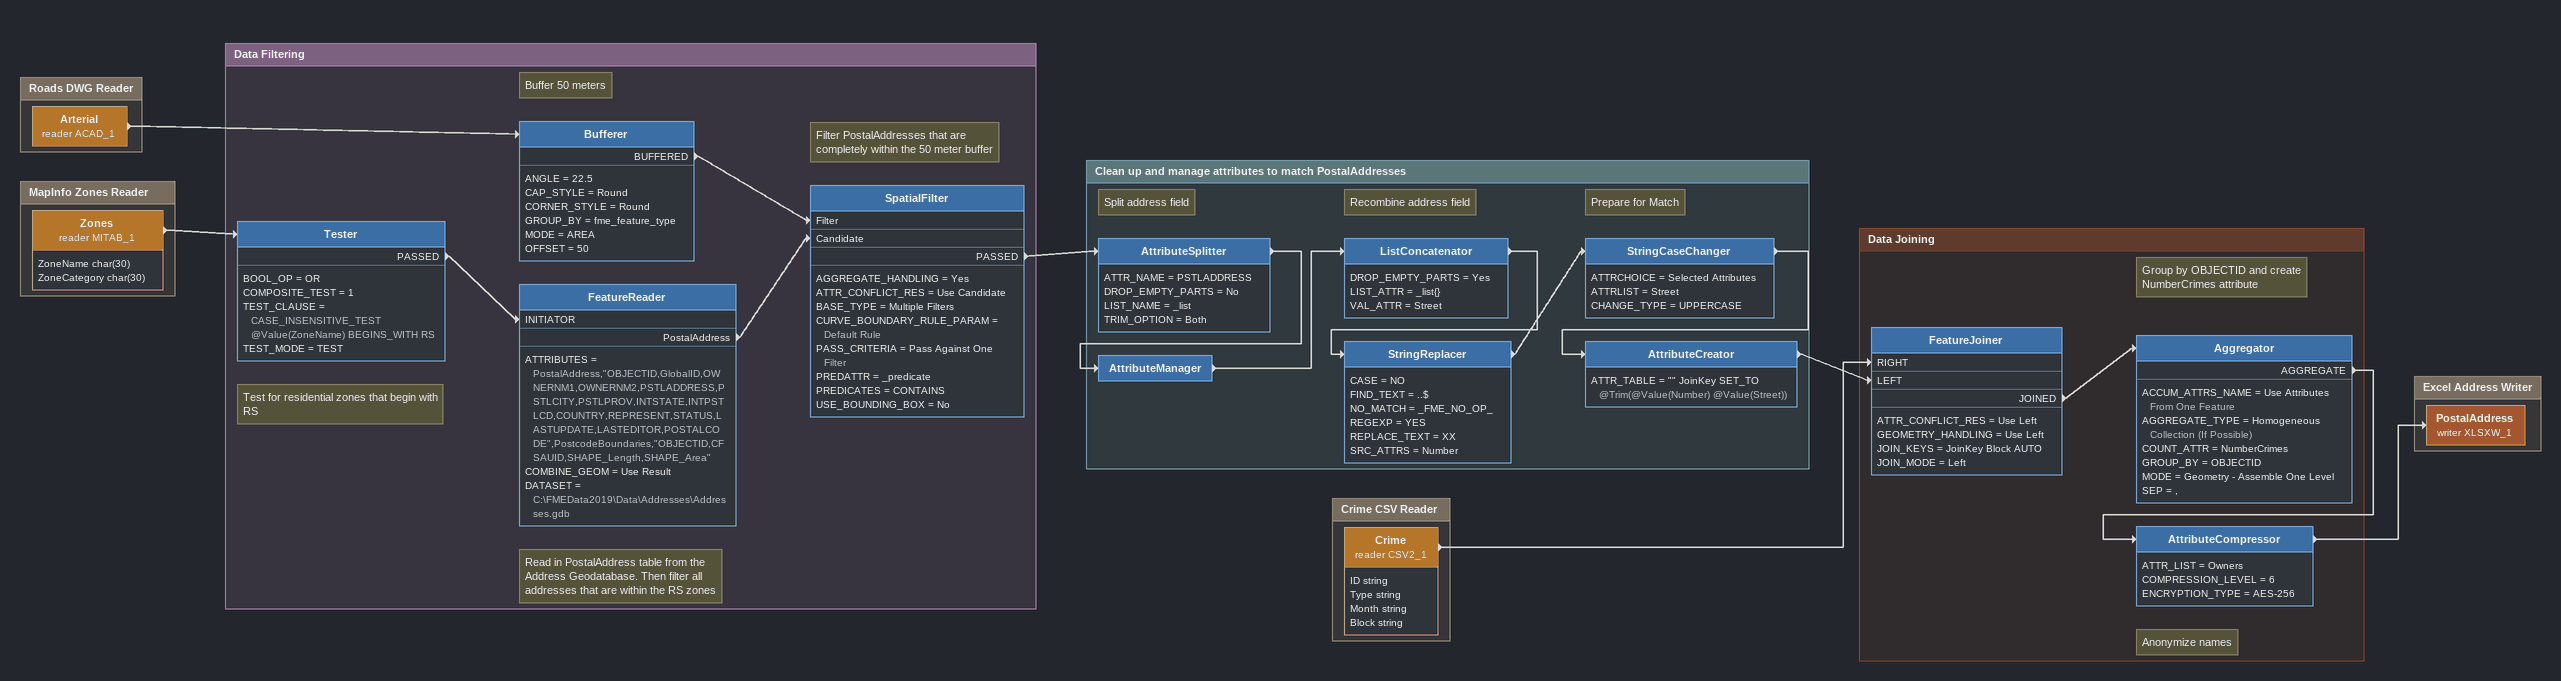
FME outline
Bookmark: Roads DWG Reader
Arterial (reader ACAD_1)
    -> Bufferer

Bookmark: Data Filtering
Note: Buffer 50 meters
Bufferer
    ANGLE = 22.5
    CAP_STYLE = Round
    CORNER_STYLE = Round
    GROUP_BY = fme_feature_type
    MODE = AREA
    OFFSET = 50
    BUFFERED -> SpatialFilter [Filter]
Note: Test for residential zones that begin with RS
Tester
    BOOL_OP = OR
    COMPOSITE_TEST = 1
    TEST_CLAUSE = CASE_INSENSITIVE_TEST @Value(ZoneName) BEGINS_WITH RS
    TEST_MODE = TEST
    PASSED -> FeatureReader [INITIATOR]
Note: Read in PostalAddress table from the Address Geodatabase. Then filter all addresses that are within the RS zones
FeatureReader
    ATTRIBUTES = PostalAddress,"OBJECTID,GlobalID,OWNERNM1,OWNERNM2,PSTLADDRESS,PSTLCITY,PSTLPROV,INTSTATE,INTPSTLCD,COUNTRY,REPRESENT,STATUS,LASTUPDATE,LASTEDITOR,POSTALCODE",PostcodeBoundaries,"OBJECTID,CFSAUID,SHAPE_Length,SHAPE_Area"
    COMBINE_GEOM = Use Result
    DATASET = C:\FMEData2019\Data\Addresses\Addresses.gdb
    PostalAddress -> SpatialFilter [Candidate]
Note: Filter PostalAddresses that are completely within the 50 meter buffer
SpatialFilter
    AGGREGATE_HANDLING = Yes
    ATTR_CONFLICT_RES = Use Candidate
    BASE_TYPE = Multiple Filters
    CURVE_BOUNDARY_RULE_PARAM = Default Rule
    PASS_CRITERIA = Pass Against One Filter
    PREDATTR = _predicate
    PREDICATES = CONTAINS
    USE_BOUNDING_BOX = No
    PASSED -> AttributeSplitter

Bookmark: MapInfo Zones Reader
Zones (reader MITAB_1)
    attributes: ZoneName char(30), ZoneCategory char(30)
    -> Tester

Bookmark: Clean up and manage attributes to match PostalAddresses
Note: Split address field
AttributeSplitter
    ATTR_NAME = PSTLADDRESS
    DROP_EMPTY_PARTS = No
    LIST_NAME = _list
    TRIM_OPTION = Both
    -> AttributeManager
AttributeManager
    -> ListConcatenator
Note: Recombine address field
ListConcatenator
    DROP_EMPTY_PARTS = Yes
    LIST_ATTR = _list{}
    VAL_ATTR = Street
    -> StringReplacer
StringReplacer
    CASE = NO
    FIND_TEXT = ..$
    NO_MATCH = _FME_NO_OP_
    REGEXP = YES
    REPLACE_TEXT = XX
    SRC_ATTRS = Number
    -> StringCaseChanger
Note: Prepare for Match
StringCaseChanger
    ATTRCHOICE = Selected Attributes
    ATTRLIST = Street
    CHANGE_TYPE = UPPERCASE
    -> AttributeCreator
AttributeCreator
    ATTR_TABLE = "" JoinKey SET_TO @Trim(@Value(Number) @Value(Street))
    -> FeatureJoiner [LEFT]

Bookmark: Crime CSV Reader
Crime (reader CSV2_1)
    attributes: ID string, Type string, Month string, Block string
    -> FeatureJoiner [RIGHT]

Bookmark: Data Joining
FeatureJoiner
    ATTR_CONFLICT_RES = Use Left
    GEOMETRY_HANDLING = Use Left
    JOIN_KEYS = JoinKey Block AUTO
    JOIN_MODE = Left
    JOINED -> Aggregator
Note: Group by OBJECTID and create NumberCrimes attribute
Aggregator
    ACCUM_ATTRS_NAME = Use Attributes From One Feature
    AGGREGATE_TYPE = Homogeneous Collection (If Possible)
    COUNT_ATTR = NumberCrimes
    GROUP_BY = OBJECTID
    MODE = Geometry - Assemble One Level
    SEP = ,
    AGGREGATE -> AttributeCompressor
Note: Anonymize names
AttributeCompressor
    ATTR_LIST = Owners
    COMPRESSION_LEVEL = 6
    ENCRYPTION_TYPE = AES-256
    -> PostalAddress (writer XLSXW_1)

Bookmark: Excel Address Writer
PostalAddress (writer XLSXW_1)
